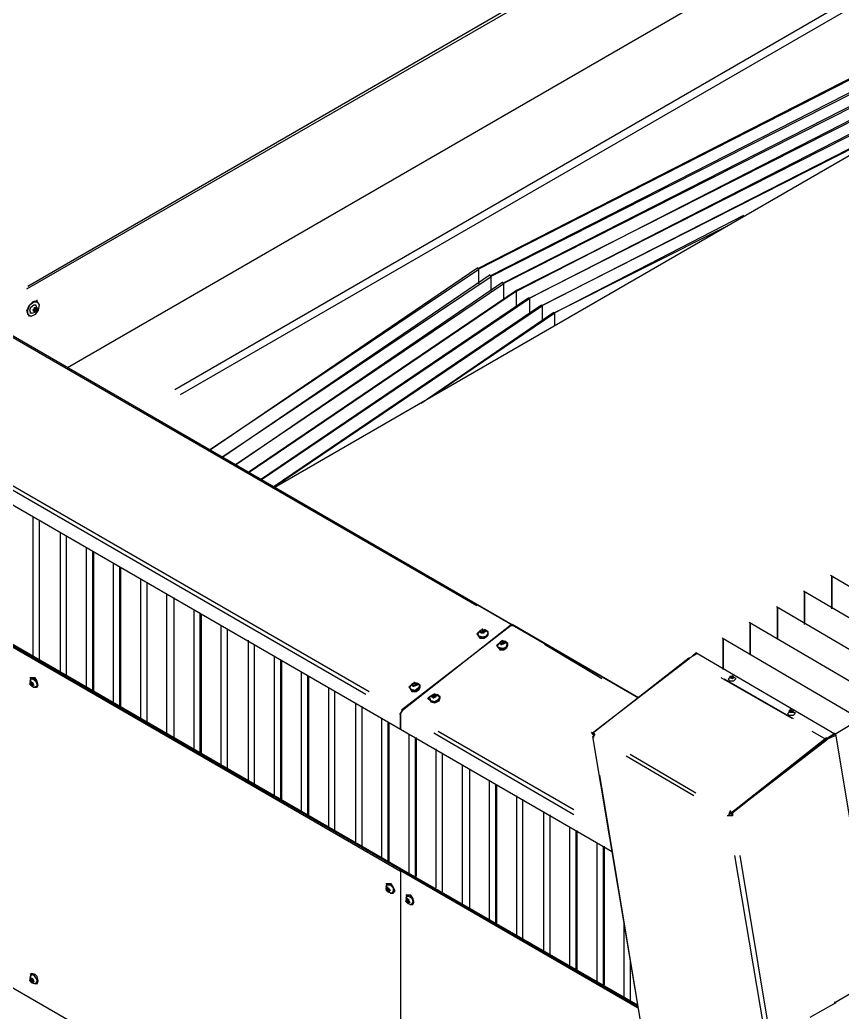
# Model space of a CAD drawing. Header units: inches. Extents: x 144 to 9879, y -166 to 6992.
# Drawn here: x 6269 to 7212, y 1784 to 2921 of the extents above; entities that cross this region are included whole.
import ezdxf

# ---------------------------------------------------------------- set-up
doc = ezdxf.new("R2010")
doc.units = ezdxf.units.IN
doc.header["$MEASUREMENT"] = 0

msp = doc.modelspace()

# ---------------------------------------------------------------- linework, layer by layer
at = {"color": 7}
for points in [[(6446.6, 2497.6), (8124.6, 3467.8)], [(8128.2, 3458.2), (6452.5, 2491.6)], [(8257.6, 3364.8), (6560.3, 2385)], [(7164, 3124), (6276.5, 2612.6)], [(6277.7, 2616.2), (7164, 3128.8)], [(6323.2, 2522.7), (7204.7, 3031.8)], [(6793.9, 2636.5), (7298.2, 2894)], [(7299.4, 2892.8), (6793.9, 2635.3)], [(6808.3, 2628.1), (7313.7, 2885.7)], [(7314.9, 2883.3), (6808.3, 2626.9)], [(6822.7, 2619.7), (7328.1, 2877.3)], [(7329.3, 2874.9), (6822.7, 2618.6)], [(6838.2, 2610.2), (7342.5, 2868.9)], [(7343.7, 2866.5), (6837, 2610.2)], [(6852.6, 2601.8), (7356.9, 2860.5)], [(7358.1, 2858.1), (6852.6, 2601.8)], [(6867, 2593.4), (7331.7, 2830.6)], [(7313.7, 2819.8), (6867, 2593.4)], [(6834.6, 2226.9), (5993.8, 2713.2)], [(6881.3, 2585), (7099.3, 2697.6)], [(6792.7, 2249.6), (6029.7, 2690.4)], [(7081.4, 2685.6), (6881.3, 2585)], [(6486.1, 2428.1), (6793.9, 2637.7)], [(6795.1, 2635.3), (6486.1, 2428.1)], [(6500.5, 2419.7), (6808.3, 2629.3)], [(6795.1, 2618.6), (6795.1, 2636.5)], [(6809.5, 2626.9), (6500.5, 2419.7)], [(6516, 2411.3), (6822.7, 2620.9)], [(6823.8, 2618.6), (6516, 2411.3)], [(6809.5, 2610.2), (6809.5, 2628.1)], [(6823.8, 2601.8), (6823.8, 2619.7)], [(6530.4, 2403), (6838.2, 2611.4)], [(6838.2, 2610.2), (6530.4, 2401.8)], [(6838.2, 2593.4), (6838.2, 2611.4)], [(6288.4, 2599.4), (6283.7, 2598.2), (6278.9, 2593.4), (6276.5, 2587.4), (6278.9, 2582.6)], [(6288.4, 2598.2), (6290.8, 2594.6), (6289.6, 2588.6), (6286.1, 2583.8), (6281.3, 2581.4), (6277.7, 2583.8), (6277.7, 2588.6), (6280.1, 2594.6), (6284.9, 2598.2), (6288.4, 2598.2)], [(6281.3, 2585), (6280.1, 2588.6), (6281.3, 2592.2), (6284.9, 2594.6), (6287.2, 2594.6)], [(6282.5, 2585), (6286.1, 2586.2), (6288.4, 2589.8), (6287.2, 2594.6)], [(6288.4, 2598.2), (6288.4, 2600.6)], [(6544.8, 2394.6), (6852.6, 2603)], [(6853.8, 2601.8), (6544.8, 2393.4)], [(6559.1, 2386.2), (6867, 2594.6)], [(6853.8, 2585), (6853.8, 2603)], [(6868.2, 2576.6), (6868.2, 2594.6)], [(5865.6, 2593.4), (6705.3, 2108.3)], [(6665.7, 2147.8), (5902.8, 2588.6)], [(5907.6, 2591), (6669.3, 2151.4)], [(6282.5, 2585), (6280.1, 2585)], [(6286.1, 2591), (6283.7, 2588.6)], [(6286.1, 2589.8), (6283.7, 2587.4)], [(6288.4, 2591), (6284.9, 2591)], [(6288.4, 2591), (6288.4, 2588.6), (6286.1, 2586.2), (6284.9, 2587.4), (6286.1, 2591), (6288.4, 2591)], [(6284.9, 2588.6), (6284.9, 2589.8)], [(6284.9, 2587.4), (6284.9, 2588.6)], [(6284.9, 2587.4), (6284.9, 2588.6)], [(6284.9, 2588.6), (6284.9, 2587.4)], [(6284.9, 2588.6), (6284.9, 2587.4)], [(6284.9, 2587.4), (6286.1, 2587.4)], [(6284.9, 2587.4), (6286.1, 2587.4)], [(6284.9, 2587.4), (6286.1, 2587.4)], [(6284.9, 2587.4), (6286.1, 2587.4)], [(6286.1, 2591), (6286.1, 2592.2)], [(6286.1, 2589.8), (6286.1, 2591)], [(6286.1, 2591), (6286.1, 2589.8)], [(6288.4, 2591), (6286.1, 2591)], [(6286.1, 2589.8), (6288.4, 2588.6)], [(6286.1, 2589.8), (6288.4, 2588.6)], [(6286.1, 2587.4), (6288.4, 2589.8)], [(6286.1, 2587.4), (6288.4, 2589.8)], [(6286.1, 2587.4), (6286.1, 2588.6)], [(6288.4, 2588.6), (6288.4, 2589.8), (6287.2, 2589.8), (6288.4, 2589.8), (6288.4, 2591)], [(6288.4, 2591), (6288.4, 2592.2)], [(6288.4, 2588.6), (6288.4, 2592.2)], [(6288.4, 2588.6), (6288.4, 2589.8)], [(6868.2, 2593.4), (6559.1, 2385)], [(6729.2, 2482), (6881.3, 2586.2)], [(6882.5, 2585), (6742.4, 2490.4)], [(6882.5, 2570.6), (6882.5, 2586.2)], [(6278.9, 2582.6), (6278.9, 2581.4)], [(5865.6, 2430.5), (6705.3, 1945.4)], [(5866.8, 2432.9), (6708.9, 1946.6)], [(5866.8, 2431.7), (6707.7, 1946.6)], [(5866.8, 2430.5), (6706.5, 1946.6)], [(6561.5, 2385), (6561.5, 2386.2)], [(6561.5, 2385), (6978.4, 2144.2)], [(6283.7, 2351.5), (6283.7, 2192.1)], [(6290.8, 2347.9), (6290.8, 2188.6)], [(6290.8, 2347.9), (6290.8, 2188.6)], [(6314.8, 2333.5), (6314.8, 2174.2)], [(6322, 2329.9), (6322, 2170.6)], [(6322, 2329.9), (6322, 2170.6)], [(6344.7, 2316.7), (6344.7, 2157.4)], [(6351.9, 2311.9), (6351.9, 2152.6)], [(6353.1, 2311.9), (6353.1, 2152.6)], [(6375.9, 2298.7), (6375.9, 2139.4)], [(6383.1, 2294), (6383.1, 2134.7)], [(6384.3, 2294), (6384.3, 2134.7)], [(6407, 2280.8), (6407, 2121.5)], [(6414.2, 2276), (6414.2, 2116.7)], [(6414.2, 2276), (6414.2, 2116.7)], [(7358.1, 2191), (7198.7, 2284.4)], [(7199.9, 2246), (7199.9, 2284.4)], [(7199.9, 2283.2), (7199.9, 2247.2)], [(7326.9, 2173), (7167.6, 2266.4)], [(7168.8, 2228.1), (7168.8, 2266.4)], [(7168.8, 2265.2), (7168.8, 2229.3)], [(6437, 2262.8), (6437, 2103.5)], [(6445.4, 2259.2), (6445.4, 2099.9)], [(6445.4, 2258), (6445.4, 2098.7)], [(6468.1, 2244.8), (6468.1, 2085.5)], [(7295.8, 2155), (7136.5, 2248.4)], [(7137.7, 2211.3), (7137.7, 2248.4)], [(7137.7, 2247.2), (7137.7, 2211.3)], [(6475.3, 2241.3), (6475.3, 2082)], [(6476.5, 2240.1), (6476.5, 2080.8)], [(7264.6, 2137.1), (7105.3, 2230.5)], [(7106.5, 2193.3), (7106.5, 2230.5)], [(6499.3, 2226.9), (6499.3, 2067.6)], [(6506.4, 2223.3), (6506.4, 2064)], [(6506.4, 2223.3), (6506.4, 2064)], [(6832.2, 2226.9), (6706.5, 2129.9)], [(6707.7, 2129.9), (6832.2, 2228.1)], [(6796.3, 2220.9), (6792.7, 2217.3)], [(6796.3, 2220.9), (6792.7, 2216.1)], [(6793.9, 2216.1), (6796.3, 2213.7), (6801.1, 2213.7), (6805.9, 2216.1), (6805.9, 2219.7), (6802.3, 2222.1)], [(6799.9, 2222.1), (6796.3, 2220.9)], [(6799.9, 2222.1), (6796.3, 2220.9)], [(6796.3, 2219.7), (6798.7, 2222.1), (6801.1, 2222.1), (6802.3, 2219.7), (6798.7, 2218.5), (6796.3, 2219.7)], [(6804.7, 2219.7), (6801.1, 2222.1), (6796.3, 2220.9)], [(6797.5, 2219.7), (6797.5, 2222.1)], [(6797.5, 2220.9), (6797.5, 2222.1)], [(6797.5, 2219.7), (6797.5, 2222.1)], [(6797.5, 2219.7), (6797.5, 2220.9)], [(6797.5, 2218.5), (6797.5, 2220.9)], [(6797.5, 2219.7), (6797.5, 2220.9)], [(6797.5, 2220.9), (6797.5, 2219.7)], [(6797.5, 2220.9), (6797.5, 2219.7)], [(6797.5, 2219.7), (6799.9, 2219.7)], [(6797.5, 2219.7), (6797.5, 2218.5), (6798.7, 2218.5)], [(6797.5, 2219.7), (6798.7, 2218.5)], [(6801.1, 2220.9), (6798.7, 2223.3)], [(6798.7, 2218.5), (6798.7, 2219.7)], [(6799.9, 2222.1), (6799.9, 2223.3)], [(6799.9, 2219.7), (6799.9, 2223.3)], [(6799.9, 2222.1), (6799.9, 2219.7)], [(6801.1, 2220.9), (6799.9, 2220.9), (6799.9, 2222.1)], [(6799.9, 2219.7), (6799.9, 2220.9)], [(6799.9, 2219.7), (6801.1, 2219.7)], [(6801.1, 2220.9), (6801.1, 2222.1)], [(6801.1, 2218.5), (6801.1, 2222.1)], [(6801.1, 2218.5), (6801.1, 2220.9)], [(6801.1, 2218.5), (6801.1, 2219.7)], [(6804.7, 2219.7), (6805.9, 2218.5)], [(6805.9, 2217.3), (6805.9, 2219.7)], [(6834.6, 2226.9), (6831, 2226.9)], [(6832.2, 2226.9), (6834.6, 2226.9)], [(6978.4, 2144.2), (6833.4, 2228.1)], [(7106.5, 2229.3), (7106.5, 2193.3)], [(6530.4, 2210.1), (6530.4, 2049.6)], [(6805.9, 2218.5), (6803.5, 2214.9), (6799.9, 2213.7), (6795.1, 2214.9), (6793.9, 2217.3)], [(6793.9, 2216.1), (6796.3, 2212.5), (6801.1, 2212.5), (6804.7, 2214.9), (6805.9, 2217.3)], [(6793.9, 2216.1), (6793.9, 2217.3)], [(6798.7, 2218.5), (6801.1, 2218.5)], [(6799.9, 2218.5), (6801.1, 2218.5)], [(6819.1, 2207.7), (6815.5, 2202.9)], [(6819.1, 2207.7), (6815.5, 2204.1)], [(6816.7, 2202.9), (6819.1, 2200.5), (6823.8, 2200.5), (6827.4, 2202.9), (6828.6, 2206.5), (6825, 2208.9)], [(6822.7, 2208.9), (6819.1, 2207.7)], [(6822.7, 2208.9), (6819.1, 2207.7)], [(6819.1, 2206.5), (6820.3, 2208.9), (6823.8, 2208.9), (6825, 2206.5), (6821.5, 2205.3), (6819.1, 2206.5)], [(6827.4, 2206.5), (6823.8, 2208.9), (6819.1, 2207.7)], [(6820.3, 2206.5), (6820.3, 2208.9)], [(6820.3, 2207.7), (6820.3, 2208.9)], [(6820.3, 2206.5), (6820.3, 2208.9)], [(6820.3, 2206.5), (6820.3, 2207.7)], [(6820.3, 2205.3), (6820.3, 2207.7)], [(6820.3, 2206.5), (6820.3, 2207.7)], [(6820.3, 2207.7), (6820.3, 2206.5)], [(6820.3, 2207.7), (6820.3, 2206.5)], [(6823.8, 2207.7), (6821.5, 2210.1)], [(6821.5, 2205.3), (6823.8, 2207.7)], [(6822.7, 2208.9), (6822.7, 2210.1)], [(6822.7, 2206.5), (6822.7, 2210.1)], [(6822.7, 2208.9), (6822.7, 2206.5)], [(6823.8, 2207.7), (6822.7, 2207.7), (6822.7, 2208.9)], [(6822.7, 2206.5), (6822.7, 2207.7)], [(6822.7, 2205.3), (6823.8, 2207.7)], [(6823.8, 2207.7), (6823.8, 2208.9)], [(6823.8, 2206.5), (6823.8, 2208.9)], [(6823.8, 2206.5), (6823.8, 2207.7)], [(6823.8, 2206.5), (6823.8, 2207.7)], [(7233.5, 2119.1), (7074.2, 2212.5)], [(7075.4, 2176.6), (7075.4, 2212.5)], [(7075.4, 2211.3), (7075.4, 2176.6)], [(6537.6, 2205.3), (6537.6, 2046)], [(6537.6, 2205.3), (6537.6, 2046)], [(6827.4, 2205.3), (6826.2, 2201.7), (6822.7, 2200.5), (6817.9, 2201.7), (6816.7, 2204.1)], [(6816.7, 2202.9), (6819.1, 2199.3), (6823.8, 2199.3), (6827.4, 2201.7), (6828.6, 2204.1)], [(6816.7, 2202.9), (6816.7, 2204.1)], [(6820.3, 2206.5), (6822.7, 2206.5)], [(6820.3, 2206.5), (6820.3, 2205.3), (6821.5, 2205.3)], [(6820.3, 2206.5), (6821.5, 2205.3)], [(6821.5, 2205.3), (6821.5, 2206.5)], [(6822.7, 2206.5), (6823.8, 2206.5)], [(6827.4, 2206.5), (6827.4, 2205.3)], [(6828.6, 2204.1), (6828.6, 2206.5)], [(6936.4, 2165.8), (6870.6, 2205.3)], [(6560.3, 2192.1), (6560.3, 2032.8)], [(6567.5, 2187.4), (6567.5, 2028.1)], [(6568.7, 2187.4), (6568.7, 2028.1)], [(6925.7, 2103.5), (7035.9, 2189.8)], [(7035.9, 2188.6), (6925.7, 2103.5)], [(7045.4, 2194.5), (7034.7, 2188.6)], [(7035.9, 2188.6), (7044.2, 2195.7)], [(7035.9, 2188.6), (7035.9, 2189.8)], [(7035.9, 2188.6), (7035.9, 2189.8)], [(7203.5, 2102.3), (7044.2, 2195.7)], [(7044.2, 2194.5), (7044.2, 2195.7)], [(6591.5, 2174.2), (6591.5, 2014.9)], [(6288.4, 2156.2), (6289.6, 2158.6), (6287.2, 2163.4), (6284.9, 2167), (6281.3, 2167), (6280.1, 2163.4)], [(6282.5, 2167), (6280.1, 2167)], [(6281.3, 2165.8), (6280.1, 2161), (6282.5, 2157.4), (6287.2, 2156.2)], [(6283.7, 2161), (6280.1, 2163.4)], [(6281.3, 2162.2), (6283.7, 2161), (6284.9, 2158.6), (6282.5, 2157.4), (6280.1, 2159.8), (6281.3, 2162.2)], [(6281.3, 2165.8), (6283.7, 2165.8), (6287.2, 2163.4), (6288.4, 2158.6), (6287.2, 2156.2)], [(6281.3, 2162.2), (6281.3, 2163.4)], [(6281.3, 2161), (6281.3, 2162.2)], [(6282.5, 2161), (6282.5, 2162.2), (6281.3, 2162.2)], [(6281.3, 2162.2), (6281.3, 2161)], [(6281.3, 2162.2), (6281.3, 2161)], [(6288.4, 2156.2), (6289.6, 2158.6), (6288.4, 2163.4), (6286.1, 2167), (6282.5, 2167)], [(6282.5, 2161), (6282.5, 2162.2)], [(6282.5, 2159.8), (6282.5, 2162.2)], [(6283.7, 2161), (6283.7, 2162.2)], [(6283.7, 2158.6), (6283.7, 2162.2)], [(6598.7, 2169.4), (6598.7, 2010.1)], [(6599.9, 2169.4), (6599.9, 2010.1)], [(6723.2, 2159.8), (6720.8, 2162.2)], [(6722, 2161), (6722, 2162.2)], [(6722, 2158.6), (6722, 2162.2)], [(7154.4, 2120.3), (7073, 2167)], [(7076.6, 2165.8), (7155.6, 2120.3)], [(7089.8, 2165.8), (7086.2, 2169.4), (7081.4, 2165.8)], [(7089.8, 2165.8), (7087.4, 2163.4), (7082.6, 2163.4), (7081.4, 2165.8)], [(7085, 2168.2), (7082.6, 2168.2)], [(7083.8, 2168.2), (7083.8, 2169.4)], [(7083.8, 2167), (7086.2, 2169.4), (7087.4, 2167), (7086.2, 2165.8), (7083.8, 2167)], [(7083.8, 2167), (7083.8, 2168.2)], [(7087.4, 2168.2), (7083.8, 2168.2)], [(7085, 2168.2), (7083.8, 2168.2)], [(7083.8, 2168.2), (7083.8, 2167)], [(7087.4, 2168.2), (7083.8, 2168.2)], [(7083.8, 2168.2), (7083.8, 2167)], [(7083.8, 2167), (7086.2, 2167)], [(7085, 2167), (7085, 2169.4)], [(7085, 2168.2), (7085, 2169.4)], [(7085, 2167), (7085, 2169.4)], [(7085, 2167), (7085, 2168.2)], [(7085, 2167), (7085, 2168.2)], [(7085, 2167), (7087.4, 2167)], [(7086.2, 2167), (7086.2, 2168.2)], [(7086.2, 2167), (7087.4, 2167)], [(7087.4, 2167), (7087.4, 2169.4)], [(7087.4, 2168.2), (7087.4, 2169.4)], [(7087.4, 2167), (7087.4, 2169.4)], [(7087.4, 2167), (7087.4, 2169.4)], [(7087.4, 2167), (7087.4, 2168.2)], [(7087.4, 2167), (7087.4, 2168.2)], [(7087.4, 2167), (7087.4, 2168.2)], [(7087.4, 2167), (7087.4, 2168.2)], [(7089.8, 2165.8), (7089.8, 2167)], [(6282.5, 2161), (6280.1, 2161)], [(6282.5, 2161), (6280.1, 2161)], [(6282.5, 2159.8), (6280.1, 2158.6)], [(6281.3, 2158.6), (6282.5, 2161)], [(6283.7, 2158.6), (6281.3, 2161)], [(6281.3, 2161), (6281.3, 2158.6)], [(6281.3, 2161), (6281.3, 2158.6)], [(6281.3, 2158.6), (6281.3, 2159.8)], [(6281.3, 2158.6), (6282.5, 2158.6), (6282.5, 2157.4), (6283.7, 2157.4)], [(6281.3, 2158.6), (6283.7, 2157.4)], [(6282.5, 2159.8), (6282.5, 2161)], [(6283.7, 2158.6), (6283.7, 2159.8)], [(6283.7, 2157.4), (6283.7, 2159.8)], [(6283.7, 2157.4), (6283.7, 2158.6)], [(6283.7, 2157.4), (6283.7, 2158.6)], [(6283.7, 2156.2), (6288.4, 2156.2)], [(6287.2, 2156.2), (6287.2, 2157.4)], [(6288.4, 2156.2), (6288.4, 2157.4)], [(6622.6, 2156.2), (6622.6, 1996.9)], [(6629.8, 2151.4), (6629.8, 1992.1)], [(6629.8, 2151.4), (6629.8, 1992.1)], [(6718.4, 2159.8), (6714.9, 2155)], [(6718.4, 2159.8), (6714.9, 2156.2)], [(6716, 2155), (6718.4, 2152.6), (6723.2, 2152.6), (6726.8, 2155), (6728, 2158.6), (6724.4, 2161)], [(6726.8, 2157.4), (6725.6, 2155), (6722, 2152.6), (6717.2, 2153.8), (6716, 2156.2)], [(6716, 2155), (6718.4, 2151.4), (6723.2, 2151.4), (6726.8, 2153.8), (6728, 2156.2)], [(6716, 2155), (6716, 2156.2)], [(6722, 2161), (6718.4, 2159.8)], [(6722, 2161), (6718.4, 2159.8)], [(6718.4, 2158.6), (6719.6, 2161), (6723.2, 2161), (6724.4, 2158.6), (6720.8, 2157.4), (6718.4, 2158.6)], [(6726.8, 2158.6), (6723.2, 2161), (6718.4, 2159.8)], [(6719.6, 2158.6), (6719.6, 2161)], [(6719.6, 2159.8), (6719.6, 2161)], [(6719.6, 2158.6), (6719.6, 2161)], [(6719.6, 2158.6), (6719.6, 2159.8)], [(6719.6, 2157.4), (6719.6, 2159.8)], [(6719.6, 2158.6), (6719.6, 2159.8)], [(6719.6, 2159.8), (6719.6, 2158.6)], [(6719.6, 2159.8), (6719.6, 2158.6)], [(6719.6, 2158.6), (6722, 2158.6)], [(6719.6, 2158.6), (6719.6, 2157.4), (6720.8, 2157.4)], [(6719.6, 2158.6), (6720.8, 2157.4)], [(6720.8, 2157.4), (6723.2, 2159.8)], [(6720.8, 2157.4), (6720.8, 2158.6)], [(6722, 2161), (6722, 2158.6)], [(6723.2, 2159.8), (6722, 2159.8), (6722, 2161)], [(6722, 2158.6), (6722, 2159.8)], [(6722, 2157.4), (6723.2, 2159.8)], [(6722, 2158.6), (6723.2, 2158.6)], [(6723.2, 2159.8), (6723.2, 2161)], [(6723.2, 2158.6), (6723.2, 2161)], [(6723.2, 2158.6), (6723.2, 2159.8)], [(6723.2, 2158.6), (6723.2, 2159.8)], [(6726.8, 2158.6), (6726.8, 2157.4)], [(6728, 2156.2), (6728, 2158.6)], [(6741.2, 2146.6), (6736.4, 2143)], [(6737.6, 2143), (6741.2, 2139.4), (6746, 2139.4), (6749.6, 2141.8), (6750.8, 2145.4), (6747.2, 2147.8)], [(6741.2, 2146.6), (6737.6, 2144.2)], [(6737.6, 2143), (6738.8, 2141.8)], [(6738.8, 2141.8), (6740, 2139.4), (6744.8, 2138.2), (6749.6, 2140.6), (6750.8, 2144.2)], [(6749.6, 2144.2), (6748.4, 2141.8), (6744.8, 2139.4), (6740, 2140.6), (6738.8, 2144.2)], [(6742.4, 2146.6), (6740, 2145.4)], [(6744.8, 2147.8), (6741.2, 2146.6)], [(6744.8, 2147.8), (6741.2, 2146.6)], [(6741.2, 2145.4), (6742.4, 2147.8), (6746, 2147.8), (6746, 2145.4), (6743.6, 2144.2), (6741.2, 2145.4)], [(6749.6, 2145.4), (6746, 2147.8), (6741.2, 2146.6)], [(6741.2, 2145.4), (6741.2, 2146.6)], [(6742.4, 2146.6), (6742.4, 2145.4), (6741.2, 2145.4)], [(6741.2, 2145.4), (6742.4, 2145.4), (6742.4, 2144.2), (6743.6, 2144.2)], [(6741.2, 2145.4), (6743.6, 2144.2)], [(6742.4, 2145.4), (6742.4, 2147.8)], [(6742.4, 2145.4), (6744.8, 2147.8)], [(6742.4, 2146.6), (6742.4, 2147.8)], [(6742.4, 2145.4), (6742.4, 2147.8)], [(6742.4, 2145.4), (6742.4, 2146.6)], [(6742.4, 2145.4), (6742.4, 2146.6)], [(6746, 2146.6), (6743.6, 2149)], [(6743.6, 2144.2), (6746, 2146.6)], [(6743.6, 2144.2), (6743.6, 2145.4)], [(6744.8, 2147.8), (6744.8, 2149)], [(6744.8, 2146.6), (6744.8, 2149)], [(6744.8, 2147.8), (6744.8, 2146.6)], [(6744.8, 2146.6), (6744.8, 2147.8)], [(6746, 2146.6), (6744.8, 2146.6), (6744.8, 2147.8)], [(6744.8, 2146.6), (6746, 2145.4)], [(6744.8, 2144.2), (6746, 2146.6)], [(6746, 2146.6), (6746, 2147.8)], [(6746, 2145.4), (6746, 2147.8)], [(6746, 2145.4), (6746, 2146.6)], [(6746, 2145.4), (6746, 2146.6)], [(6749.6, 2145.4), (6749.6, 2144.2)], [(6750.8, 2144.2), (6750.8, 2145.4)], [(6653.8, 2138.2), (6653.8, 1978.9)], [(6661, 2134.7), (6661, 1975.4)], [(6661, 2133.5), (6661, 1974.2)], [(6707.7, 2129.9), (6704.1, 2125.1)], [(6705.3, 2125.1), (6707.7, 2131.1)], [(7158, 2126.3), (7153.2, 2129.9), (7149.6, 2126.3)], [(7153.2, 2129.9), (7150.8, 2128.7)], [(7150.8, 2128.7), (7153.2, 2129.9), (7155.6, 2128.7), (7153.2, 2127.5), (7150.8, 2128.7)], [(7154.4, 2128.7), (7152, 2131.1)], [(7154.4, 2128.7), (7152, 2131.1)], [(7152, 2128.7), (7152, 2129.9)], [(7153.2, 2129.9), (7153.2, 2128.7), (7152, 2128.7)], [(7152, 2127.5), (7152, 2128.7)], [(7152, 2128.7), (7152, 2127.5)], [(7152, 2128.7), (7152, 2127.5)], [(7153.2, 2127.5), (7153.2, 2131.1)], [(7153.2, 2129.9), (7153.2, 2131.1)], [(7153.2, 2127.5), (7153.2, 2131.1)], [(7155.6, 2127.5), (7153.2, 2129.9)], [(7153.2, 2127.5), (7153.2, 2128.7)], [(7154.4, 2127.5), (7154.4, 2129.9)], [(7154.4, 2128.7), (7154.4, 2129.9)], [(7154.4, 2127.5), (7154.4, 2129.9)], [(7154.4, 2127.5), (7154.4, 2128.7)], [(7154.4, 2127.5), (7154.4, 2128.7)], [(7155.6, 2127.5), (7155.6, 2128.7), (7154.4, 2128.7)], [(7155.6, 2127.5), (7155.6, 2128.7)], [(6683.7, 2120.3), (6683.7, 1961)], [(6690.9, 2116.7), (6690.9, 1957.4)], [(6705.3, 2108.3), (6705.3, 2126.3)], [(6705.3, 2125.1), (6705.3, 2108.3)], [(7158, 2126.3), (7155.6, 2123.9), (7150.8, 2123.9), (7149.6, 2126.3)], [(7152, 2127.5), (7153.2, 2127.5)], [(7152, 2127.5), (7154.4, 2127.5)], [(7153.2, 2127.5), (7154.4, 2127.5)], [(7154.4, 2127.5), (7155.6, 2127.5)], [(7154.4, 2127.5), (7155.6, 2127.5)], [(7158, 2126.3), (7158, 2127.5)], [(7203.5, 2102.3), (7233.5, 2120.3)], [(6692.1, 2115.5), (6692.1, 1956.2)], [(6705.3, 2108.3), (6947.2, 1968.2)], [(6748.4, 2105.9), (6904.1, 2016.1)], [(7177.2, 2105.9), (7194, 2096.3)], [(6714.9, 2102.3), (6714.9, 1943)], [(6722, 2098.7), (6722, 1939.4)], [(6723.2, 2098.7), (6723.2, 1939.4)], [(6904.1, 2010.1), (6743.6, 2103.5)], [(6926.9, 2101.1), (6924.5, 2104.7)], [(6925.7, 2103.5), (6926.9, 2103.5)], [(6928.1, 2102.3), (6925.7, 2098.7)], [(6925.7, 2099.9), (7003.5, 1635.2)], [(6926.9, 2103.5), (6926.9, 2104.7)], [(6926.9, 2101.1), (6926.9, 2104.7)], [(6926.9, 2103.5), (6926.9, 2104.7)], [(6926.9, 2103.5), (6928.1, 2102.3)], [(6926.9, 2103.5), (6928.1, 2102.3)], [(6926.9, 2098.7), (6926.9, 2102.3)], [(6926.9, 2099.9), (6926.9, 2102.3)], [(6926.9, 2101.1), (6926.9, 2102.3)], [(7194, 2096.3), (7083.8, 2011.3)], [(7085, 2012.5), (7194, 2098.7)], [(7085, 2011.3), (7194, 2097.5)], [(7195.2, 2096.3), (7085, 2011.3)], [(7203.5, 2102.3), (7192.8, 2096.3)], [(7194, 2097.5), (7203.5, 2103.5)], [(7204.7, 2101.1), (7194, 2096.3)], [(7194, 2097.5), (7194, 2098.7)], [(7194, 2096.3), (7194, 2097.5)], [(7194, 2096.3), (7194, 2097.5)], [(7194, 2096.3), (7194, 2097.5)], [(7194, 2096.3), (7195.2, 2096.3)], [(7202.3, 2101.1), (7202.3, 2102.3)], [(7203.5, 2102.3), (7203.5, 2103.5)], [(7203.5, 2102.3), (7204.7, 2101.1)], [(7246.7, 1850.8), (7204.7, 2102.3)], [(6746, 2085.5), (6746, 1926.2)], [(7182, 2086.7), (7182, 2087.9)], [(6753.2, 2080.8), (6753.2, 1921.5)], [(6753.2, 2080.8), (6753.2, 1921.5)], [(7041.8, 2031.6), (6964, 2077.2)], [(6968.8, 2079.6), (7044.2, 2035.2)], [(7172.4, 2079.6), (7172.4, 2080.8)], [(6775.9, 2067.6), (6775.9, 1908.3)], [(6784.3, 2062.8), (6784.3, 1903.5)], [(6784.3, 2062.8), (6784.3, 1903.5)], [(6807.1, 2049.6), (6807.1, 1890.3)], [(6996.3, 1679.5), (6934, 2055.6)], [(7131.7, 2048.4), (7131.7, 2049.6)], [(6814.3, 2044.8), (6814.3, 1885.5)], [(6815.5, 2044.8), (6815.5, 1885.5)], [(7126.9, 2043.6), (7126.9, 2044.8)], [(6838.2, 2031.6), (6838.2, 1872.3)], [(6845.4, 2028.1), (6845.4, 1867.6)], [(6845.4, 2026.9), (6845.4, 1867.6)], [(7081.4, 2008.9), (7083.8, 2014.9)], [(7083.8, 2012.5), (7083.8, 2014.9)], [(6869.4, 2013.7), (6869.4, 1854.4)], [(6876.5, 2010.1), (6876.5, 1850.8)], [(6876.5, 2008.9), (6876.5, 1849.6)], [(7086.2, 2008.9), (7080.2, 2008.9)], [(7082.6, 2008.9), (7080.2, 2008.9)], [(7086.2, 2010.1), (7081.4, 2008.9)], [(7082.6, 2008.9), (7083.8, 2013.7)], [(7083.8, 2013.7), (7085, 2012.5)], [(7083.8, 2012.5), (7085, 2011.3)], [(7086.2, 2011.3), (7083.8, 2011.3)], [(7085, 2012.5), (7085, 2011.3)], [(7085, 2011.3), (7086.2, 2010.1)], [(7086.2, 2008.9), (7086.2, 2011.3)], [(7086.2, 2011.3), (7086.2, 2008.9)], [(6899.3, 1995.7), (6899.3, 1836.4)], [(6906.5, 1992.1), (6906.5, 1832.8)], [(6907.7, 1992.1), (6907.7, 1831.6)], [(6587.9, 1622), (5955.5, 1987.3)], [(6930.4, 1977.7), (6930.4, 1818.4)], [(6937.6, 1974.2), (6937.6, 1814.9)], [(6938.8, 1974.2), (6938.8, 1814.9)], [(7088.6, 1963.4), (7152, 1588.5)], [(7094.5, 1963.4), (7156.8, 1588.5)], [(6706.5, 1946.6), (6704.1, 1945.4)], [(6977.2, 1788.5), (6704.1, 1946.6)], [(6977.2, 1789.7), (6705.3, 1947.8)], [(6705.3, 1945.4), (6706.5, 1947.8)], [(6707.7, 1945.4), (6707.7, 1947.8)], [(6707.7, 1946.6), (6977.2, 1790.9)], [(6707.7, 1946.6), (6708.9, 1946.6)], [(6707.7, 1946.6), (6708.9, 1946.6)], [(6707.7, 1946.6), (6707.7, 1945.4)], [(6708.9, 1946.6), (6977.2, 1792.1)], [(6705.3, 1945.4), (6705.3, 1600.5)], [(6705.3, 1945.4), (6705.3, 1600.5)], [(6696.9, 1920.3), (6698.1, 1922.7), (6696.9, 1927.4), (6693.3, 1931), (6689.7, 1931), (6688.5, 1927.4)], [(6690.9, 1931), (6688.5, 1931)], [(6689.7, 1929.8), (6688.5, 1925), (6690.9, 1921.5), (6695.7, 1920.3)], [(6692.1, 1925), (6688.5, 1927.4)], [(6690.9, 1926.2), (6688.5, 1925)], [(6690.9, 1926.2), (6688.5, 1925)], [(6692.1, 1921.5), (6689.7, 1922.7), (6688.5, 1925), (6690.9, 1926.2), (6693.3, 1923.8), (6692.1, 1921.5)], [(6692.1, 1923.8), (6688.5, 1922.7)], [(6689.7, 1929.8), (6690.9, 1929.8)], [(6689.7, 1926.2), (6689.7, 1927.4)], [(6692.1, 1923.8), (6689.7, 1927.4)], [(6689.7, 1925), (6689.7, 1926.2)], [(6690.9, 1925), (6690.9, 1926.2), (6689.7, 1926.2)], [(6689.7, 1926.2), (6689.7, 1925)], [(6689.7, 1926.2), (6689.7, 1925)], [(6689.7, 1922.7), (6692.1, 1925)], [(6689.7, 1925), (6689.7, 1922.7)], [(6689.7, 1925), (6689.7, 1922.7)], [(6689.7, 1922.7), (6689.7, 1923.8)], [(6696.9, 1920.3), (6699.3, 1922.7), (6696.9, 1927.4), (6694.5, 1931), (6690.9, 1931)], [(6690.9, 1929.8), (6693.3, 1929.8), (6696.9, 1926.2), (6696.9, 1922.7), (6695.7, 1920.3)], [(6690.9, 1926.2), (6690.9, 1927.4)], [(6692.1, 1925), (6692.1, 1926.2)], [(6692.1, 1922.7), (6692.1, 1926.2)], [(6692.1, 1923.8), (6692.1, 1925)], [(6692.1, 1922.7), (6692.1, 1925)], [(6692.1, 1922.7), (6692.1, 1923.8)], [(6692.1, 1921.5), (6692.1, 1923.8)], [(6689.7, 1922.7), (6692.1, 1922.7), (6692.1, 1921.5)], [(6689.7, 1922.7), (6692.1, 1921.5)], [(6692.1, 1921.5), (6692.1, 1922.7)], [(6692.1, 1921.5), (6692.1, 1922.7)], [(6693.3, 1920.3), (6696.9, 1920.3)], [(6696.9, 1920.3), (6696.9, 1921.5)], [(6719.6, 1907.1), (6720.8, 1909.5), (6719.6, 1914.3), (6716, 1917.9), (6712.5, 1917.9), (6711.3, 1914.3)], [(6713.7, 1917.9), (6711.3, 1917.9)], [(6712.5, 1916.7), (6711.3, 1911.9), (6713.7, 1908.3), (6718.4, 1907.1)], [(6714.9, 1911.9), (6711.3, 1914.3)], [(6713.7, 1913.1), (6711.3, 1911.9)], [(6713.7, 1913.1), (6711.3, 1911.9)], [(6712.5, 1913.1), (6714.9, 1911.9), (6716, 1909.5), (6713.7, 1908.3), (6711.3, 1910.7), (6712.5, 1913.1)], [(6712.5, 1916.7), (6714.9, 1916.7), (6718.4, 1914.3), (6719.6, 1910.7), (6718.4, 1907.1)], [(6712.5, 1913.1), (6712.5, 1914.3)], [(6712.5, 1911.9), (6712.5, 1913.1)], [(6713.7, 1913.1), (6712.5, 1913.1)], [(6712.5, 1913.1), (6712.5, 1911.9)], [(6712.5, 1913.1), (6712.5, 1911.9)], [(6712.5, 1909.5), (6713.7, 1911.9)], [(6712.5, 1911.9), (6712.5, 1909.5)], [(6712.5, 1911.9), (6712.5, 1909.5)], [(6719.6, 1907.1), (6720.8, 1910.7), (6719.6, 1914.3), (6717.2, 1917.9), (6713.7, 1917.9)], [(6713.7, 1913.1), (6713.7, 1914.3)], [(6713.7, 1910.7), (6713.7, 1914.3)], [(6713.7, 1910.7), (6713.7, 1911.9)], [(6714.9, 1911.9), (6714.9, 1913.1)], [(6714.9, 1909.5), (6714.9, 1913.1)], [(6713.7, 1910.7), (6711.3, 1909.5)], [(6712.5, 1909.5), (6712.5, 1910.7)], [(6714.9, 1910.7), (6712.5, 1910.7)], [(6712.5, 1909.5), (6713.7, 1909.5), (6714.9, 1908.3)], [(6712.5, 1909.5), (6714.9, 1908.3)], [(6714.9, 1909.5), (6714.9, 1910.7)], [(6714.9, 1908.3), (6714.9, 1910.7)], [(6714.9, 1908.3), (6714.9, 1910.7)], [(6714.9, 1908.3), (6714.9, 1909.5)], [(6716, 1907.1), (6719.6, 1907.1)], [(6718.4, 1907.1), (6718.4, 1908.3)], [(6719.6, 1907.1), (6719.6, 1908.3)], [(6961.6, 1885.5), (6961.6, 1801.7)], [(6968.8, 1841.2), (6968.8, 1796.9)], [(6968.8, 1838.8), (6968.8, 1796.9)], [(6282.5, 1828), (6280.1, 1826.8)], [(6288.4, 1816.1), (6289.6, 1819.6), (6287.2, 1823.2), (6284.9, 1826.8), (6281.3, 1826.8), (6280.1, 1823.2)], [(6281.3, 1825.6), (6280.1, 1822), (6282.5, 1817.2), (6287.2, 1816.1)], [(6283.7, 1820.8), (6280.1, 1823.2)], [(6281.3, 1823.2), (6283.7, 1822), (6284.9, 1818.4), (6282.5, 1817.2), (6280.1, 1819.6), (6281.3, 1823.2)], [(6282.5, 1822), (6280.1, 1820.8)], [(6282.5, 1822), (6280.1, 1820.8)], [(6281.3, 1825.6), (6283.7, 1826.8), (6287.2, 1823.2), (6288.4, 1819.6), (6287.2, 1817.2)], [(6281.3, 1822), (6281.3, 1823.2)], [(6281.3, 1820.8), (6281.3, 1822)], [(6282.5, 1822), (6281.3, 1822)], [(6281.3, 1822), (6281.3, 1820.8)], [(6281.3, 1822), (6281.3, 1820.8)], [(6281.3, 1818.4), (6282.5, 1820.8)], [(6281.3, 1820.8), (6281.3, 1818.4)], [(6281.3, 1820.8), (6281.3, 1818.4)], [(6288.4, 1816.1), (6289.6, 1819.6), (6288.4, 1824.4), (6286.1, 1826.8), (6282.5, 1828)], [(6282.5, 1822), (6282.5, 1823.2)], [(6282.5, 1819.6), (6282.5, 1823.2)], [(6282.5, 1819.6), (6282.5, 1820.8)], [(6283.7, 1820.8), (6283.7, 1822)], [(6283.7, 1819.6), (6283.7, 1822)], [(6283.7, 1819.6), (6283.7, 1820.8)], [(6283.7, 1818.4), (6283.7, 1820.8)], [(6282.5, 1819.6), (6280.1, 1818.4)], [(6281.3, 1818.4), (6281.3, 1819.6)], [(6283.7, 1819.6), (6281.3, 1819.6)], [(6281.3, 1818.4), (6283.7, 1818.4)], [(6281.3, 1818.4), (6283.7, 1818.4)], [(6283.7, 1818.4), (6283.7, 1819.6)], [(6283.7, 1818.4), (6283.7, 1819.6)], [(6283.7, 1817.2), (6288.4, 1816.1)], [(6287.2, 1817.2), (6287.2, 1816.1)], [(6288.4, 1816.1), (6288.4, 1817.2)], [(7226.3, 1807.7), (7203.5, 1794.5)], [(7204.7, 1794.5), (7174.8, 1777.7)], [(7203.5, 1794.5), (7203.5, 1795.7)], [(7203.5, 1794.5), (7204.7, 1794.5)]]:
    msp.add_lwpolyline(points, dxfattribs=at)

doc.saveas('drawing.dxf')
